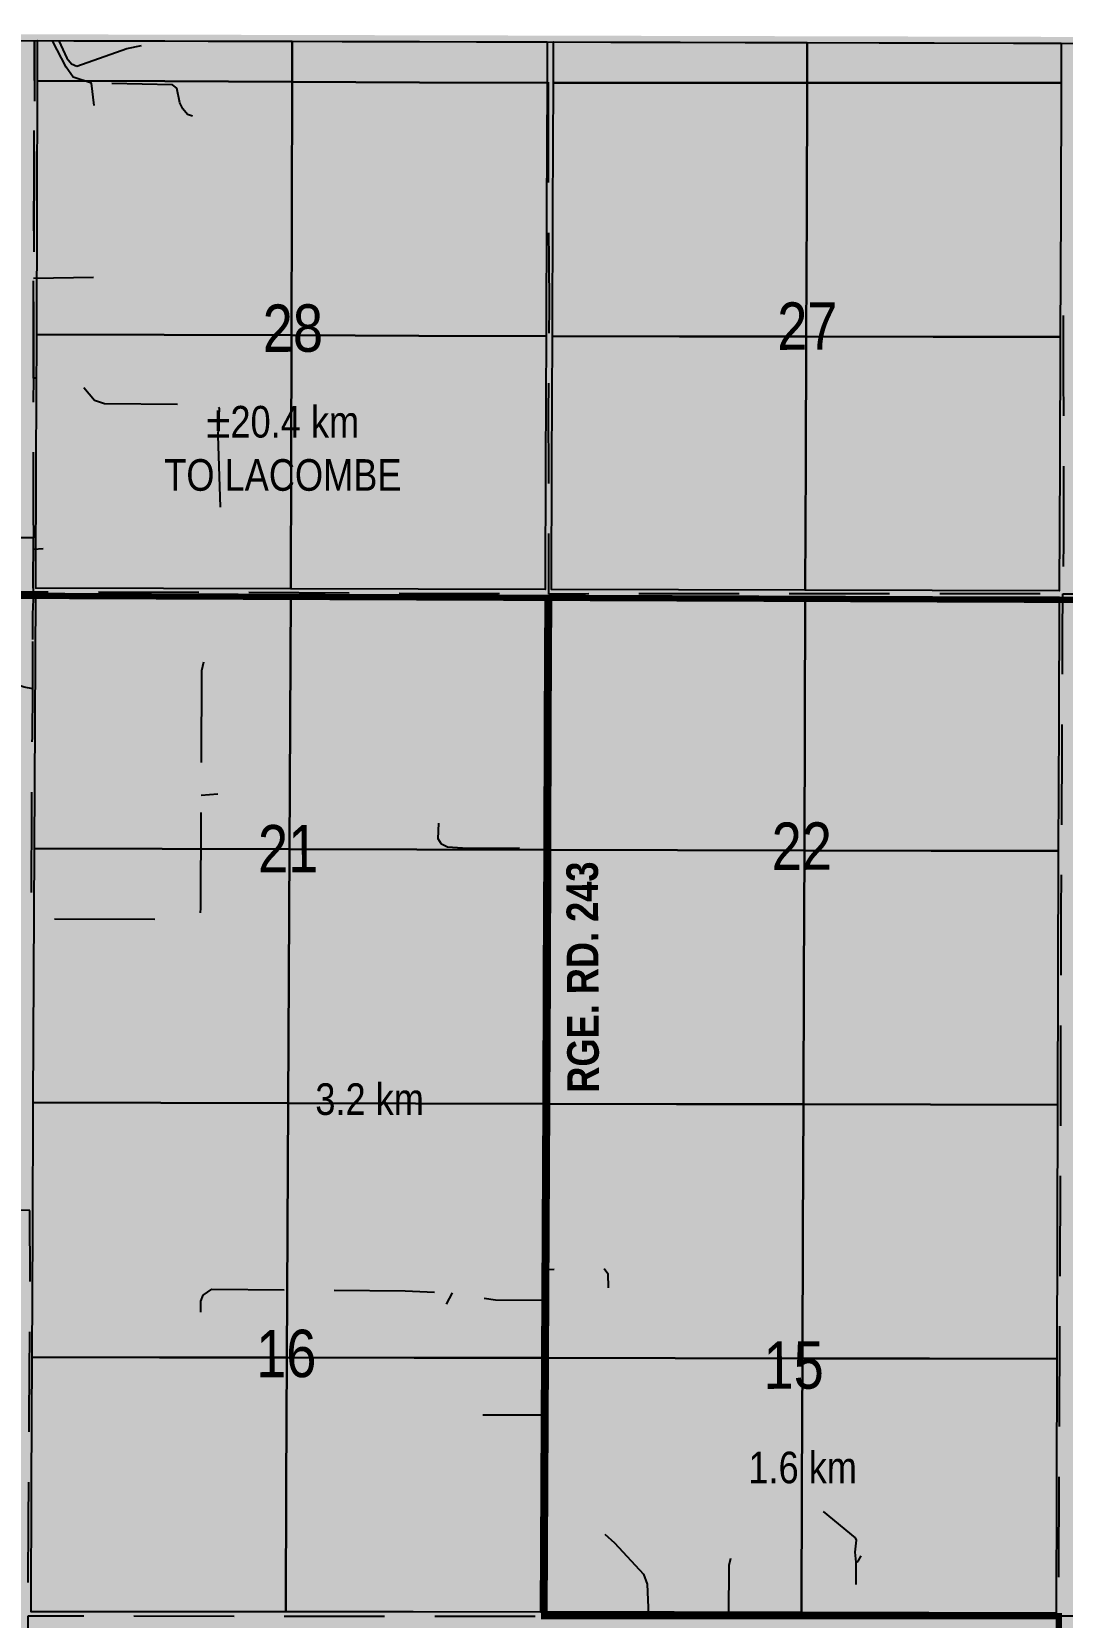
# Model space of a CAD drawing. Extents: x 337230 to 342918, y 5810288 to 5814863.
# Drawn here: x 341054 to 341380, y 5811385 to 5811887 of the extents above; entities that cross this region are included whole.
import ezdxf
from ezdxf.enums import TextEntityAlignment as Align

# ---------------------------------------------------------------- set-up
doc = ezdxf.new("R2010")
doc.units = 0
doc.header["$LTSCALE"] = 5
doc.linetypes.add('DASHED2', pattern=[9.524999999999999, 6.35, -3.175])
for name, color, linetype in [('D-TXT', 6, 'Continuous'), ('P-PROPOSED', 10, 'Continuous'), ('Quarters', 8, 'Continuous'), ('RoadSeg', 57, 'DASHED2'), ('ROUTE-MAP-HWY', 2, 'Continuous'), ('ROUTE-MAP-LABELS', 210, 'Continuous'), ('S-7', 6, 'Continuous'), ('Townships', 57, 'Continuous')]:
    doc.layers.add(name, color=color, linetype=linetype)
doc.layers.add('ROUTE-MAP-BACKGROUND-H', color=7, linetype='Continuous', true_color=0xf0ebff)
doc.styles.add('120', font='ARIALN.TTF', dxfattribs={"height": 13})
doc.styles.add('80', font='ARIALN.TTF', dxfattribs={"height": 10})
doc.styles.add('BOLD', font='ARIALNB.TTF')

# ---------------------------------------------------------------- blocks, each defined once
blk = doc.blocks.new('*U84')
h = blk.add_hatch(color=255)
edge = h.paths.add_edge_path()
edge.add_line((-13.99999999999998, -11.5), (13.99999999999998, -11.5))
edge.add_arc((13.99999999999998, -5.499999999999993), 6.000000000000007, 269.9999999999999, 359.9999999999999)
edge.add_line((19.99999999999999, -5.5), (19.99999999999999, 4))
edge.add_arc((13.99999999999998, 3.999999999999993), 6.000000000000007, 6.361109362927026e-14, 90.00000000000006)
edge.add_line((13.99999999999998, 10), (-13.99999999999998, 10))
edge.add_arc((-13.99999999999998, 3.999999999999993), 6.000000000000007, 89.99999999999993, 179.9999999999999)
edge.add_line((-19.99999999999999, 4), (-19.99999999999999, -5.5))
edge.add_arc((-13.99999999999998, -5.499999999999993), 6.000000000000007, 180.0000000000001, 270.0000000000001)
at = {"color": 210, "flags": 128}
for points in [[(57.68785759958288, 158.4809535808422, 0, 7.5, 0), (-3.4e-15, -3.944304526105059e-31, 0, 0, 0)], [(54.61963782319956, -163.9328517326607, 0, 7.499999999999999, 0), (-3.4e-15, 0, 0, 0, 0)]]:
    blk.add_lwpolyline(points, format="xyseb", dxfattribs=at)
blk.add_lwpolyline([(-13.99999999999998, -11.5, 3, 3, 0), (13.99999999999998, -11.5, 3, 3, 0.4142135623730951), (19.99999999999999, -5.5, 3, 3, 0), (19.99999999999999, 4, 3, 0, 0.4142135623730951), (13.99999999999998, 10, 0, 0, 0), (-13.99999999999998, 10, 0, 0, 0.4142135623730951), (-19.99999999999999, 4, 0, 0, 0), (-19.99999999999999, -5.5, 0, 3, 0.4142135623730951)], format="xyseb", close=True, dxfattribs=at)
at = {"color": 210, "style": '80'}
blk.add_attdef('ENTER_TEXT_001', (-35.98567530695772, -4.996589358799454), '', height=10, dxfattribs=at)
blk = doc.blocks.new('*U85')
h = blk.add_hatch(color=255)
edge = h.paths.add_edge_path()
edge.add_line((-13.99999999999998, -11.5), (13.99999999999998, -11.5))
edge.add_arc((13.99999999999998, -5.499999999999993), 6.000000000000007, 269.9999999999999, 359.9999999999999)
edge.add_line((19.99999999999999, -5.5), (19.99999999999999, 4))
edge.add_arc((13.99999999999998, 3.999999999999993), 6.000000000000007, 6.361109362927026e-14, 90.00000000000006)
edge.add_line((13.99999999999998, 10), (-13.99999999999998, 10))
edge.add_arc((-13.99999999999998, 3.999999999999993), 6.000000000000007, 89.99999999999993, 179.9999999999999)
edge.add_line((-19.99999999999999, 4), (-19.99999999999999, -5.5))
edge.add_arc((-13.99999999999998, -5.499999999999993), 6.000000000000007, 180.0000000000001, 270.0000000000001)
at = {"color": 210, "flags": 128}
blk.add_lwpolyline([(-13.99999999999998, -11.5, 3, 3, 0), (13.99999999999998, -11.5, 3, 3, 0.4142135623730951), (19.99999999999999, -5.5, 3, 3, 0), (19.99999999999999, 4, 3, 0, 0.4142135623730951), (13.99999999999998, 10, 0, 0, 0), (-13.99999999999998, 10, 0, 0, 0.4142135623730951), (-19.99999999999999, 4, 0, 0, 0), (-19.99999999999999, -5.5, 0, 3, 0.4142135623730951)], format="xyseb", close=True, dxfattribs=at)
for points in [[(-80.8844070027643, -45.42959844390472, 0, 7.5, 0), (-3.4e-15, 0, 0, 0, 0)], [(80.293603155948, -45.12238701977267, 0, 7.5, 0), (-3.4e-15, -3.944304526105059e-31, 0, 0, 0)]]:
    blk.add_lwpolyline(points, format="xyseb", dxfattribs=at)
at = {"color": 210, "style": '80'}
blk.add_attdef('ENTER_TEXT_001', (-35.98567530695772, -4.996589358799454), '', height=10, dxfattribs=at)
blk = doc.blocks.new('*U86')
h = blk.add_hatch(color=255)
edge = h.paths.add_edge_path()
edge.add_line((-28.99999999999998, -20), (28.99999999999998, -20))
edge.add_arc((28.99999999999999, -13.99999999999999), 6.000000000000007, 269.9999999999999, 359.9999999999999)
edge.add_line((34.99999999999999, -14), (34.99999999999999, 12.5))
edge.add_arc((28.99999999999999, 12.49999999999999), 6.000000000000007, 6.785183320455494e-14, 90.00000000000006)
edge.add_line((28.99999999999998, 18.5), (-28.99999999999998, 18.5))
edge.add_arc((-28.99999999999999, 12.49999999999999), 6.000000000000007, 89.99999999999993, 179.9999999999999)
edge.add_line((-34.99999999999999, 12.5), (-34.99999999999999, -14))
edge.add_arc((-28.99999999999999, -13.99999999999999), 6.000000000000007, 180.0000000000001, 270.0000000000001)
at = {"color": 210, "flags": 128}
blk.add_lwpolyline([(-28.99999999999998, -20, 3, 3, 0), (28.99999999999998, -20, 3, 3, 0.4142135623730951), (34.99999999999999, -14, 3, 3, 0), (34.99999999999999, 12.5, 3, 0, 0.4142135623730951), (28.99999999999998, 18.5, 0, 0, 0), (-28.99999999999998, 18.5, 0, 0, 0.4142135623730951), (-34.99999999999999, 12.5, 0, 0, 0), (-34.99999999999999, -14, 0, 3, 0.4142135623730951)], format="xyseb", close=True, dxfattribs=at)
for points in [[(-240.7665461561501, -52.07054636633082, 0, 7.5, 0), (-3.4e-15, 0, 0, 0, 0)], [(238.7580317104216, -56.13476466124943, 0, 7.5, 0), (-3.4e-15, -3.944304526105059e-31, 0, 0, 0)]]:
    blk.add_lwpolyline(points, format="xyseb", dxfattribs=at)
at = {"color": 210, "style": '80'}
blk.add_attdef('ENTER_TEXT_001', (-35.98567530695772, -4.996589358799454), '', height=10, dxfattribs=at)
blk = doc.blocks.new('*U88')
h = blk.add_hatch(color=255)
edge = h.paths.add_edge_path()
edge.add_line((-36.49999999999998, -20), (36.49999999999998, -20))
edge.add_arc((36.49999999999999, -13.99999999999999), 6.000000000000007, 269.9999999999999, 359.9999999999999)
edge.add_line((42.49999999999999, -14), (42.49999999999999, 12.5))
edge.add_arc((36.49999999999999, 12.49999999999999), 6.000000000000007, 6.785183320455494e-14, 90.00000000000006)
edge.add_line((36.49999999999998, 18.5), (-36.49999999999998, 18.5))
edge.add_arc((-36.49999999999999, 12.49999999999999), 6.000000000000007, 89.99999999999993, 179.9999999999999)
edge.add_line((-42.49999999999999, 12.5), (-42.49999999999999, -14))
edge.add_arc((-36.49999999999999, -13.99999999999999), 6.000000000000007, 180.0000000000001, 270.0000000000001)
at = {"color": 210, "flags": 128}
blk.add_lwpolyline([(-36.49999999999998, -20, 3, 3, 0), (36.49999999999998, -20, 3, 3, 0.4142135623730951), (42.49999999999999, -14, 3, 3, 0), (42.49999999999999, 12.5, 3, 0, 0.4142135623730951), (36.49999999999998, 18.5, 0, 0, 0), (-36.49999999999998, 18.5, 0, 0, 0.4142135623730951), (-42.49999999999999, 12.5, 0, 0, 0), (-42.49999999999999, -14, 0, 3, 0.4142135623730951)], format="xyseb", close=True, dxfattribs=at)
for points in [[(-393.4904314264671, -22.02203076782207, 0, 7.499999999999998, 0), (-3.4e-15, 0, 0, 0, 0)], [(83.03232286566757, -45.31130745487029, 0, 7.5, 0), (-3.4e-15, -3.944304526105059e-31, 0, 0, 0)]]:
    blk.add_lwpolyline(points, format="xyseb", dxfattribs=at)
at = {"color": 210, "style": '80'}
blk.add_attdef('ENTER_TEXT_001', (-35.98567530695772, -4.996589358799454), '', height=10, dxfattribs=at)
blk = doc.blocks.new('*U89')
h = blk.add_hatch(color=255)
edge = h.paths.add_edge_path()
edge.add_line((-13.99999999999998, -11.5), (13.99999999999998, -11.5))
edge.add_arc((13.99999999999998, -5.499999999999993), 6.000000000000007, 269.9999999999999, 359.9999999999999)
edge.add_line((19.99999999999999, -5.5), (19.99999999999999, 4))
edge.add_arc((13.99999999999998, 3.999999999999993), 6.000000000000007, 6.361109362927026e-14, 90.00000000000006)
edge.add_line((13.99999999999998, 10), (-13.99999999999998, 10))
edge.add_arc((-13.99999999999998, 3.999999999999993), 6.000000000000007, 89.99999999999993, 179.9999999999999)
edge.add_line((-19.99999999999999, 4), (-19.99999999999999, -5.5))
edge.add_arc((-13.99999999999998, -5.499999999999993), 6.000000000000007, 180.0000000000001, 270.0000000000001)
at = {"color": 210, "flags": 128}
for points in [[(-39.89593132060232, 36.37433141613416, 0, 7.499999999999999, 0), (-3.4e-15, 0, 0, 0, 0)], [(-41.0054678777952, -43.3410164667164, 0, 7.499999999999999, 0), (-3.4e-15, -3.944304526105059e-31, 0, 0, 0)]]:
    blk.add_lwpolyline(points, format="xyseb", dxfattribs=at)
blk.add_lwpolyline([(-13.99999999999998, -11.5, 3, 3, 0), (13.99999999999998, -11.5, 3, 3, 0.4142135623730951), (19.99999999999999, -5.5, 3, 3, 0), (19.99999999999999, 4, 3, 0, 0.4142135623730951), (13.99999999999998, 10, 0, 0, 0), (-13.99999999999998, 10, 0, 0, 0.4142135623730951), (-19.99999999999999, 4, 0, 0, 0), (-19.99999999999999, -5.5, 0, 3, 0.4142135623730951)], format="xyseb", close=True, dxfattribs=at)
at = {"color": 210, "style": '80'}
blk.add_attdef('ENTER_TEXT_001', (-35.98567530695772, -4.996589358799454), '', height=10, dxfattribs=at)

msp = doc.modelspace()

# ---------------------------------------------------------------- hatches: boundary and pattern name
at = {"layer": 'ROUTE-MAP-BACKGROUND-H'}
h = msp.add_hatch(color=256, dxfattribs=at)
h.dxf.hatch_style = 1
h.paths.add_polyline_path([(340721.0555201751, 5811058.855180874), (340724.9169339389, 5811887.259837747), (341708.4878059704, 5811884.800394206), (341706.4523763199, 5811058.855180872)])

# ---------------------------------------------------------------- linework, layer by layer
at = {"layer": 'P-PROPOSED', "color": 90, "const_width": 2.000000000000012, "flags": 128}
msp.add_lwpolyline([(341378.8654637884, 5811304.557263466), (341378.7922730479, 5811385.785676905), (341215.912102, 5811385.710324825), (341217.4278676119, 5811708.065198382)], dxfattribs=at)
at = {"layer": 'Quarters', "flags": 128}
for points in [[(341136.0939500178, 5811884.232107109), (341136.126447848, 5811871.396075023), (341095.8063274691, 5811871.561659186), (341055.4862011946, 5811871.727342535), (341055.5230278726, 5811884.433576711)], [(341216.8949858026, 5811884.030062101), (341216.8563786705, 5811871.067816597), (341176.4914176036, 5811871.23194622), (341136.126447848, 5811871.396075023), (341136.0939500178, 5811884.232107109)], [(341299.167479436, 5811883.824337674), (341299.2174829521, 5811871.063683426), (341259.0408814457, 5811871.065236349), (341218.8642748023, 5811871.066887529), (341218.9026836359, 5811884.0250418)], [(341379.5581564972, 5811883.623318778), (341379.5996832539, 5811871.076539015), (341339.40858571, 5811871.070062133), (341299.2174829521, 5811871.063683426), (341299.167479436, 5811883.824337674)], [(341136.0246227234, 5811831.286680512), (341135.9229074629, 5811791.1773846), (341095.5881660616, 5811791.322716556), (341055.2535186497, 5811791.468145021), (341055.3698549278, 5811831.59769325), (341055.4862011946, 5811871.727342535), (341095.8063274691, 5811871.561659186), (341136.126447848, 5811871.396075023)], [(341216.6746711188, 5811830.968480514), (341216.4929759452, 5811790.869345171), (341176.2078945775, 5811791.023316619), (341135.9229074629, 5811791.1773846), (341136.0246227234, 5811831.286680512), (341136.126447848, 5811871.396075023), (341176.4914176036, 5811871.23194622), (341216.8563786705, 5811871.067816597)], [(341299.0602655243, 5811830.920522996), (341298.903160689, 5811790.777560897), (341258.7032305759, 5811790.821413047), (341218.5033951655, 5811790.865361087), (341218.683828792, 5811830.966023963), (341218.8642748023, 5811871.066887529), (341259.0408814457, 5811871.065236349), (341299.2174829521, 5811871.063683426)], [(341379.4483790444, 5811830.875116893), (341379.2971851901, 5811790.67379316), (341339.1001768457, 5811790.725677767), (341298.903160689, 5811790.777560897), (341299.0602655243, 5811830.920522996), (341299.2174829521, 5811871.063683426), (341339.40858571, 5811871.070062133), (341379.5996832539, 5811871.076539015)], [(341135.8309701226, 5811751.062838243), (341135.7390452604, 5811710.94849305), (341095.361008723, 5811711.05549542), (341054.9829633862, 5811711.162496667), (341055.1181859623, 5811751.315271635), (341055.2535186497, 5811791.468145021), (341095.5881660616, 5811791.322716556), (341135.9229074629, 5811791.1773846)], [(341216.3633832509, 5811750.788690349), (341216.2338003006, 5811710.708136532), (341175.9864768193, 5811710.828314056), (341135.7390452604, 5811710.94849305), (341135.8309701226, 5811751.062838243), (341135.9229074629, 5811791.1773846), (341176.2078945775, 5811791.023316619), (341216.4929759452, 5811790.869345171)], [(341298.7414153272, 5811750.63671924), (341298.5797800136, 5811710.495975874), (341258.4089927786, 5811710.599696747), (341218.2383003898, 5811710.703513863), (341218.3707929139, 5811750.784388247), (341218.5033951655, 5811790.865361087), (341258.7032305759, 5811790.821413047), (341298.903160689, 5811790.777560897)], [(341379.1157027846, 5811750.473143411), (341378.9342333162, 5811710.272694423), (341338.7570592411, 5811710.384284463), (341298.5797800136, 5811710.495975874), (341298.7414153272, 5811750.63671924), (341298.903160689, 5811790.777560897), (341339.1001768457, 5811790.725677767), (341379.2971851901, 5811790.67379316)], [(341135.5180208334, 5811668.714659259), (341135.3057395588, 5811628.501439597), (341094.9329618213, 5811628.614488592), (341054.5602752776, 5811628.72753393), (341054.7675996738, 5811668.938695673), (341054.9750370578, 5811709.150055425), (341095.3526804891, 5811709.039067976), (341135.7304151048, 5811708.928076889)], [(341216.0596725247, 5811668.496944053), (341215.8974579465, 5811628.293368346), (341175.601601665, 5811628.397354559), (341135.3057395588, 5811628.501439597), (341135.5180208334, 5811668.714659259), (341135.7304151048, 5811708.928076889), (341175.9762103484, 5811708.814348019), (341216.2219975039, 5811708.700618044)], [(341298.4265539726, 5811668.304191081), (341298.2814104845, 5811628.122811097), (341258.0949875955, 5811628.205700389), (341217.9086594487, 5811628.288685805), (341218.0665747807, 5811668.492365797), (341218.2246979435, 5811708.696041581), (341258.398156714, 5811708.59085865), (341298.5717077642, 5811708.485672012)], [(341378.7902233427, 5811668.105011582), (341378.659937859, 5811627.949279669), (341338.4707280646, 5811628.036044755), (341298.2814104845, 5811628.122811097), (341298.4265539726, 5811668.304191081), (341298.5717077642, 5811708.485672012), (341338.7461672223, 5811708.373257572), (341378.9206189731, 5811708.260841974)], [(341135.0730699505, 5811588.308349832), (341134.8405106969, 5811548.115357964), (341094.5020599897, 5811548.201302687), (341054.1637031902, 5811548.287343611), (341054.3619352582, 5811588.507439739), (341054.5602752776, 5811628.72753393), (341094.9329618213, 5811628.614488592), (341135.3057395588, 5811628.501439597)], [(341215.7459874406, 5811588.091020348), (341215.5947247755, 5811547.888668172), (341175.2176721421, 5811548.002012357), (341134.8405106969, 5811548.115357964), (341135.0730699505, 5811588.308349832), (341135.3057395588, 5811628.501439597), (341175.601601665, 5811628.397354559), (341215.8974579465, 5811628.293368346)], [(341298.1403790464, 5811587.941527489), (341297.9994579076, 5811547.760342307), (341257.8021140643, 5811547.822885253), (341217.6048648859, 5811547.885524181), (341217.7567069639, 5811588.08705582), (341217.9086594487, 5811628.288685805), (341258.0949875955, 5811628.205700389), (341298.2814104845, 5811628.122811097)], [(341378.5322778475, 5811587.790280631), (341378.4046305884, 5811547.631482638), (341338.202046922, 5811547.695863186), (341297.9994579076, 5811547.760342307), (341298.1403790464, 5811587.941527489), (341298.2814104845, 5811628.122811097), (341338.4707280646, 5811628.036044755), (341378.659937859, 5811627.949279669)], [(341134.6470556068, 5811507.858740557), (341134.4537112358, 5811467.602221253), (341094.1390570789, 5811467.640420472), (341053.8244969376, 5811467.678715654), (341053.994044577, 5811507.98298052), (341054.1637031902, 5811548.287343611), (341094.5020599897, 5811548.201302687), (341134.8405106969, 5811548.115357964)], [(341215.3667674358, 5811507.683670799), (341215.138920534, 5811467.478771365), (341174.7963702077, 5811467.540495724), (341134.4537112358, 5811467.602221253), (341134.6470556068, 5811507.858740557), (341134.8405106969, 5811548.115357964), (341175.2176721421, 5811548.002012357), (341215.5947247755, 5811547.888668172)], [(341297.8318623867, 5811507.545022792), (341297.6643773627, 5811467.32980156), (341257.4071947689, 5811467.403558904), (341217.1499039876, 5811467.47731744), (341217.3773279459, 5811507.681321848), (341217.6048648859, 5811547.885524181), (341257.8021140643, 5811547.822885253), (341297.9994579076, 5811547.760342307)], [(341378.2993722346, 5811507.408786682), (341378.1941244441, 5811467.186191909), (341337.9292037633, 5811467.257948706), (341297.6643773627, 5811467.32980156), (341297.8318623867, 5811507.545022792), (341297.9994579076, 5811547.760342307), (341338.202046922, 5811547.695863186), (341378.4046305884, 5811547.631482638)], [(341134.270769152, 5811427.337433904), (341134.0878404147, 5811387.072847249), (341093.7747851511, 5811387.079474311), (341053.4618238919, 5811387.086197149), (341053.643056225, 5811427.382458588), (341053.8244969376, 5811467.678715654), (341094.1390570789, 5811467.640420472), (341134.4537112358, 5811467.602221253)], [(341214.9176292976, 5811427.271704582), (341214.6963510978, 5811387.0648383), (341174.392149987, 5811387.068842341), (341134.0878404147, 5811387.072847249), (341134.270769152, 5811427.337433904), (341134.4537112358, 5811467.602221253), (341174.7963702077, 5811467.540495724), (341215.138920534, 5811467.478771365)], [(341297.5052609887, 5811427.108965565), (341297.3461551782, 5811386.88823044), (341257.0263648785, 5811386.974472631), (341216.7065660186, 5811387.060713534), (341216.9281797672, 5811427.268966516), (341217.1499039876, 5811467.47731744), (341257.4071947689, 5811467.403558904), (341297.6643773627, 5811467.32980156)], [(341378.0958736253, 5811426.959118235), (341377.9977333859, 5811386.732143219), (341337.6719473054, 5811386.810137505), (341297.3461551782, 5811386.88823044), (341297.5052609887, 5811427.108965565), (341297.6643773627, 5811467.32980156), (341337.9292037633, 5811467.257948706), (341378.1941244441, 5811467.186191909)]]:
    msp.add_lwpolyline(points, close=True, dxfattribs=at)
at = {"layer": 'RoadSeg', "flags": 128}
for points in [[(341113.4582021693, 5811736.745801864), (341112.6808171815, 5811759.422750744), (341113.1237867876, 5811768.036302342), (341112.3887823978, 5811769.214393331), (341113.587762524, 5811769.250352628), (341112.3887823978, 5811769.214393331), (341076.6812540437, 5811769.447344178), (341073.5483745869, 5811770.553759938), (341069.297070896, 5811775.626857908), (341066.5514884719, 5811777.144592583), (341054.1966157251, 5811777.623943327), (341054.2493658565, 5811795.68029151), (341054.2772925997, 5811809.194513629), (341054.3409451548, 5811824.941907071), (341054.4195918813, 5811842.435403283), (341054.4630569257, 5811850.140564029), (341054.5682804986, 5811881.712191931), (341054.5499024208, 5811884.436010034), (341054.5682804986, 5811881.712191931), (341054.4630569257, 5811850.140564029), (341054.4195918813, 5811842.435403283), (341054.3409451548, 5811824.941907071), (341054.2772925997, 5811809.194513629), (341054.2493658565, 5811795.68029151), (341054.1966157251, 5811777.623943327), (341054.173863057, 5811751.301642418), (341054.1411805718, 5811743.178268079), (341054.1547561639, 5811734.880116832), (341054.2163876711, 5811727.110090983), (341040.2531590831, 5811726.859153528), (341036.8356854713, 5811727.457422128), (341035.0923194973, 5811728.905033166)], [(341073.461976885, 5811863.851855415), (341072.6506821286, 5811870.927154498), (341066.7927151616, 5811872.852828297), (341064.5963083316, 5811876.087013206), (341060.2290222629, 5811884.421809267)], [(341062.2473728218, 5811884.416762318), (341064.812592049, 5811878.893444783), (341066.2651219383, 5811877.136641213), (341067.9873979269, 5811876.38877456), (341083.820746738, 5811881.961343331), (341095.2267684063, 5811884.33429654)], [(341380.2229792384, 5811797.388216402), (341380.2397391864, 5811791.134372975), (341380.252102805, 5811777.876026065), (341380.3251559029, 5811741.634295029), (341380.3003475186, 5811725.812488224), (341380.2030797194, 5811717.67939246), (341380.1229659721, 5811709.368299799), (341363.3036078421, 5811709.284262362), (341304.4397642007, 5811709.326646492), (341233.226481731, 5811709.384868261), (341217.4338758553, 5811709.230301062), (341217.3523951472, 5811712.439223913), (341217.3483317284, 5811720.115560949), (341217.3975286591, 5811732.991210652), (341217.384990884, 5811747.380748522), (341217.2677567902, 5811766.635338521), (341217.4531753245, 5811782.813764587), (341217.5965250258, 5811800.068928001), (341217.47474764, 5811815.328560656), (341217.3157799853, 5811832.972851368), (341217.2776532148, 5811850.169660292), (341217.285756521, 5811865.250939022), (341217.2657245675, 5811875.561011794), (341217.266231561, 5811884.029133801)], [(341104.5594163086, 5811860.580183928), (341103.045875925, 5811861.03580843), (341101.4909511943, 5811862.888498681), (341100.5343976818, 5811864.760271611), (341099.5949402394, 5811869.432499653), (341098.2634709474, 5811870.492549546), (341072.6506821286, 5811870.927154498)], [(341395.9921398548, 5811320.484238804), (341378.598886328, 5811320.264195147), (341378.7422289372, 5811385.768635743), (341378.9970094725, 5811436.151676984), (341379.2390343883, 5811487.995077418), (341379.459475363, 5811550.120656664), (341379.6301186671, 5811609.030011718), (341379.8601782396, 5811662.049144263), (341380.0382185261, 5811696.816479675), (341380.1229659721, 5811709.368299799), (341409.910841677, 5811709.135120072), (341527.9437515479, 5811708.622619883), (341542.4193609318, 5811708.441281928), (341542.3453636848, 5811714.917646003), (341542.3083510896, 5811728.237112637), (341542.299634898, 5811746.569071663), (341542.2159146378, 5811781.44034869), (341542.2063050749, 5811825.443513963), (341542.1661417375, 5811852.24255961), (341542.0653465698, 5811865.809116825), (341542.0270969038, 5811866.526566181)], [(341073.2865476853, 5811809.445977336), (341054.2772925997, 5811809.194513629)], [(341054.0138177304, 5811694.842638972), (341054.0733870027, 5811702.889171631), (341054.3010704529, 5811709.868516764), (341054.172960691, 5811711.492774954), (341054.1802470314, 5811715.685731295), (341054.2064074395, 5811723.503271256), (341062.5355034082, 5811724.124655849), (341064.6036223584, 5811725.186235585), (341067.1328140238, 5811727.561940894)], [(341054.2064074395, 5811723.503271256), (341054.2163876711, 5811727.110090983)], [(341216.7577216631, 5811629.63096188), (341217.1863941888, 5811651.593069177), (341217.3414174572, 5811691.301011235), (341217.4338758553, 5811709.230301062), (341120.7370278566, 5811709.738180785), (341054.3010704529, 5811709.868516764), (341035.2182682115, 5811710.086196302), (340976.02474363, 5811710.318197127), (340915.9662681826, 5811710.542833503), (340891.0040304314, 5811710.639475212), (340890.935199593, 5811698.943788747), (340890.6687734128, 5811672.279698364), (340890.5407172702, 5811634.081525629), (340890.117417117, 5811558.514475607), (340889.6049482172, 5811483.923248154), (340889.3506902558, 5811404.311743096), (340889.275888037, 5811392.269122365), (340888.9331451327, 5811386.038779571), (341052.5741020602, 5811385.84458233), (341052.657662181, 5811388.155423626), (341052.5493858103, 5811392.944901231), (341052.6716576344, 5811415.783334851), (341052.8695424778, 5811449.121720726), (341053.1773812501, 5811482.795618152), (341053.1066899666, 5811514.143039048), (341020.2000908596, 5811514.359828826), (341014.5783833254, 5811515.091790295)], [(341108.0237303804, 5811687.683190252), (341107.4050812912, 5811684.964874074), (341107.2785589857, 5811645.661507802), (341107.1483930965, 5811609.857132722), (341106.7440405632, 5811606.645386728), (341104.5579733974, 5811606.180159307), (341053.4501378417, 5811606.452857582), (341053.5574625625, 5811614.173339349), (341053.7108277965, 5811641.552828392), (341053.8768124732, 5811663.82285456), (341053.9863511866, 5811679.315361656), (341054.0227835853, 5811686.966032089), (341054.0138177304, 5811694.842638972), (341040.2095826385, 5811694.858049331)], [(341053.9863511866, 5811679.315361656), (341051.2596806872, 5811679.787637221), (341049.1372256613, 5811680.524722828), (341044.4294649216, 5811680.783816217), (341023.5270353681, 5811680.859331285), (341020.9416995718, 5811680.382565217)], [(341107.2785589857, 5811645.661507802), (341112.5683083559, 5811646.019427505)], [(341216.4416728107, 5811495.490106048), (341216.5389532869, 5811522.879579829), (341216.6553466875, 5811541.95541512), (341216.6947880466, 5811552.645618798), (341216.8210819461, 5811576.749623965), (341216.9636554856, 5811610.231542979), (341216.7577216631, 5811629.63096188), (341211.5807792963, 5811628.876729891), (341191.6833448971, 5811628.781664941), (341185.2708423278, 5811629.190609327), (341183.44285222, 5811630.136350903), (341182.3931280855, 5811631.804712921), (341182.6940740921, 5811641.813433516)], [(341107.2682340411, 5811481.960277722), (341107.263826132, 5811485.460355851), (341107.9064886143, 5811487.380035603), (341110.6504237394, 5811489.261438077), (341171.8672400889, 5811488.690448854), (341186.8868926566, 5811488.038766692), (341200.5525694596, 5811485.847064948), (341216.2532460814, 5811485.815809148), (341216.4189368095, 5811492.827607695), (341216.4416728107, 5811495.490106048), (341234.6476334349, 5811496.065399136), (341236.1029750514, 5811494.20904246), (341236.1371034932, 5811489.709039501)], [(341184.9934725917, 5811484.48145774), (341186.8868926566, 5811488.038766692)], [(341215.9411002719, 5811449.406105546), (341216.2706616988, 5811463.711085024), (341216.2532460814, 5811485.815809148)], [(341214.3055435921, 5811058.855180888), (341214.316607978, 5811061.856154138), (341215.912102, 5811385.710324825), (341215.8994909836, 5811391.372489766), (341216.0592620588, 5811424.55731505), (341215.9411002719, 5811449.406105546), (341211.5421191313, 5811449.374505285), (341196.543487768, 5811449.326885161)], [(341703.7462212792, 5811211.575592333), (341704.2918844179, 5811383.506177695), (341696.7239058289, 5811383.066751897), (341685.8335197716, 5811382.740455315), (341659.9999456222, 5811383.869443521), (341542.3636628892, 5811385.055943664), (341378.7422289372, 5811385.768635743), (341314.7394944825, 5811385.856923099), (341314.6316650874, 5811402.853552424), (341314.3366385899, 5811406.045270164), (341314.8255411127, 5811409.759604031), (341314.5016230853, 5811410.55021446), (341304.3543380123, 5811418.847338953)], [(341235.0677981653, 5811411.677171699), (341238.1486936284, 5811408.969361329), (341247.3451929464, 5811399.044460624), (341248.5398660387, 5811395.879924272), (341248.9353368771, 5811385.9914006), (341274.3366590301, 5811385.949817673), (341274.4613981164, 5811401.853615167), (341274.9949695969, 5811404.069672378)], [(341314.6316650874, 5811402.853552424), (341315.321873871, 5811403.174031448), (341316.2735901406, 5811404.802768189)], [(340887.4416972862, 5811058.855180888), (340887.450320454, 5811060.693219821), (340887.4057236819, 5811062.19262988), (341050.7099661992, 5811062.069482328), (341050.7441932271, 5811064.271492311), (341052.5741020602, 5811385.84458233), (341215.912102, 5811385.710324825), (341248.9353368771, 5811385.9914006)], [(341314.7394944825, 5811385.856923099), (341274.3366590301, 5811385.949817673)]]:
    msp.add_lwpolyline(points, dxfattribs=at)
at = {"layer": 'ROUTE-MAP-HWY', "const_width": 1.999114098100005, "flags": 128}
msp.add_lwpolyline([(341708.0476224204, 5811706.180859999), (340724.0904922638, 5811709.959974417)], dxfattribs=at)
at = {"layer": 'Townships', "flags": 128}
msp.add_lwpolyline([(340724.5533831655, 5811384.678999384), (340724.5618032069, 5811386.688971235), (340724.9305423651, 5811467.139842497), (340725.3007517264, 5811547.592065232), (340725.6719119228, 5811628.045074356), (340726.102919024, 5811708.615127613), (340726.1123927413, 5811710.625571207), (340726.4905500634, 5811791.063595248), (340726.8486381679, 5811871.403995834), (340726.907195088, 5811885.25528881), (341704.4730419756, 5811882.81086099), (341704.4452356902, 5811868.300148118), (341704.2867266313, 5811787.875362572), (341704.1265876341, 5811707.495147008), (341704.1226171589, 5811705.484796911), (341703.912374783, 5811625.123468626), (341703.7012714265, 5811544.793884825), (341703.4710658417, 5811464.474798569), (341703.2883480388, 5811384.133889513)], dxfattribs=at)

# ---------------------------------------------------------------- block references
at = {"layer": 'ROUTE-MAP-LABELS'}
ref = msp.add_blockref('*U86', (341458.685597022, 5811761.91347626), dxfattribs=dict(at, xscale=0.9997830000000034, yscale=0.9997830000000034, zscale=0.9997830000000034))
ref.add_attrib('ENTER_TEXT_001', '4.8 km', (341441.7997668174, 5811766.715753631), dxfattribs={"layer": '0', "color": 210, "height": 9.997830000000043, "style": '80'})
ref.add_attrib('ENTER_TEXT_002', 'To Hwy. 821', (341427.4577228269, 5811750.011784818), dxfattribs={"layer": '0', "color": 210, "height": 9.997830000000043, "style": '80'})
ref = msp.add_blockref('*U88', (341133.0290943003, 5811755.320637641), dxfattribs=at)
ref.add_attrib('ENTER_TEXT_001', '%%P20.4 km', (341108.9192716536, 5811758.807449829), dxfattribs={"layer": '0', "color": 210, "height": 10.00000000000004, "style": '80'})
ref.add_attrib('ENTER_TEXT_002', 'TO LACOMBE', (341095.6348241775, 5811741.96342982), dxfattribs={"layer": '0', "color": 210, "height": 10.00000000000004, "style": '80'})
ref = msp.add_blockref('*U84', (341160.5159531989, 5811549.342823906), dxfattribs=dict(at, xscale=0.9997830000000034, yscale=0.9997830000000034, zscale=0.9997830000000034))
ref.add_attrib('ENTER_TEXT_001', '3.2 km', (341143.4664477419, 5811544.408697027), dxfattribs={"layer": '0', "color": 210, "height": 9.997830000000043, "style": '80'})
ref = msp.add_blockref('*U85', (341297.9915571634, 5811432.745204796), dxfattribs=dict(at, xscale=0.9997830000000034, yscale=0.9997830000000034, zscale=0.9997830000000034))
ref.add_attrib('ENTER_TEXT_001', '1.6 km', (341280.5567328831, 5811427.811077917), dxfattribs={"layer": '0', "color": 210, "height": 9.997830000000043, "style": '80'})
ref = msp.add_blockref('*U89', (341420.7151239387, 5811347.91550296), dxfattribs=dict(at, xscale=0.9997830000000034, yscale=0.9997830000000034, zscale=0.9997830000000034))
ref.add_attrib('ENTER_TEXT_001', '0.8 km', (341403.6656184818, 5811342.981376081), dxfattribs={"layer": '0', "color": 210, "height": 9.997830000000043, "style": '80'})

# ---------------------------------------------------------------- texts
at = {"layer": 'D-TXT', "style": 'BOLD'}
msp.add_text('RGE. RD. 243', height=9.995570490500043, rotation=90.2696303801799, dxfattribs=at).set_placement((341233.0937162022, 5811588.041215197), align=Align.CENTER)
at = {"layer": 'S-7', "style": '120'}
for s, p in [('28', (341126.8431886184, 5811785.896622504)), ('27', (341289.73627422, 5811786.55294966)), ('21', (341125.3514411821, 5811621.141851226)), ('22', (341287.9598734066, 5811621.924668729)), ('16', (341124.7298736668, 5811461.342226247)), ('15', (341285.3582480727, 5811457.687115266))]:
    msp.add_text(s, height=14.99335573575002, rotation=0.2758210928207313, dxfattribs=at).set_placement(p)

doc.saveas('drawing.dxf')
